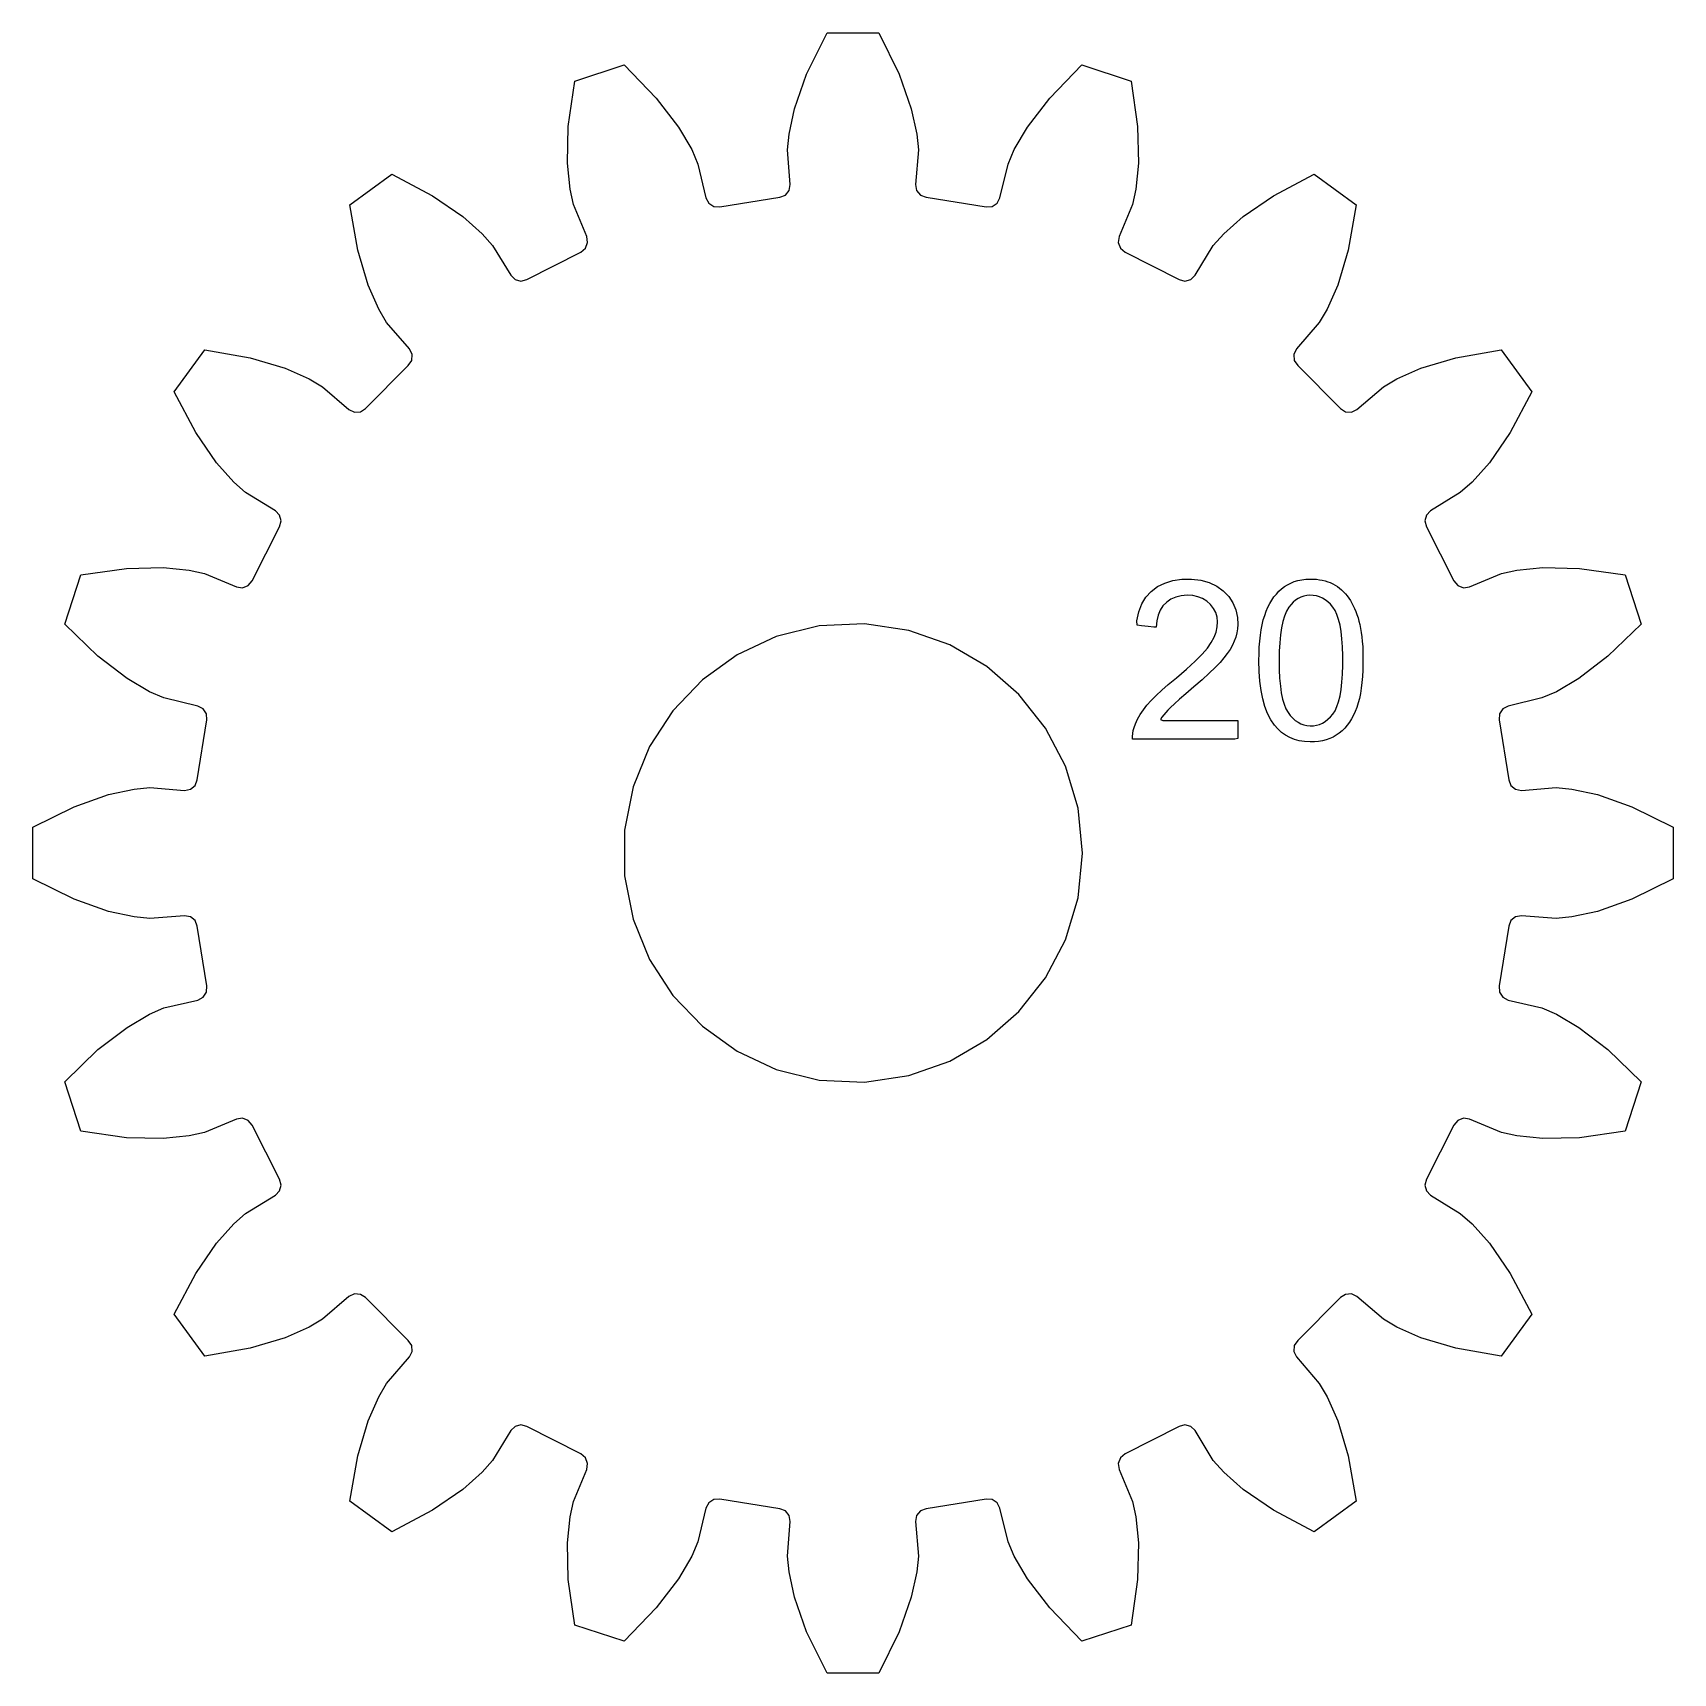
# Model space of a CAD drawing. Header units: metres. Extents: x 3906 to 4789, y 859 to 1465.
# Drawn here: x 4218.33 to 4245.85, y 1192.33 to 1219.85 of the extents above; entities that cross this region are included whole.
import ezdxf

# ---------------------------------------------------------------- set-up
doc = ezdxf.new("R2010")
doc.units = ezdxf.units.M

msp = doc.modelspace()

# ---------------------------------------------------------------- linework, layer by layer
at = {"layer": 'COMPONENT17'}
for p, q in [((4237.316, 1210.623), (4237.452, 1210.664)), ((4237.452, 1210.664), (4237.603, 1210.686)), ((4237.603, 1210.686), (4237.767, 1210.689)), ((4237.767, 1210.689), (4237.923, 1210.671)), ((4237.923, 1210.671), (4238.064, 1210.632)), ((4239.432, 1210.624), (4239.49, 1210.647)), ((4239.49, 1210.647), (4239.551, 1210.665)), ((4239.551, 1210.665), (4239.615, 1210.678)), ((4239.615, 1210.678), (4239.682, 1210.686)), ((4239.682, 1210.686), (4239.752, 1210.69)), ((4239.752, 1210.69), (4239.809, 1210.689)), ((4239.809, 1210.689), (4239.861, 1210.686)), ((4239.861, 1210.686), (4239.91, 1210.68)), ((4239.91, 1210.68), (4239.958, 1210.671)), ((4239.958, 1210.671), (4240.005, 1210.66)), ((4240.005, 1210.66), (4240.05, 1210.646)), ((4240.05, 1210.646), (4240.093, 1210.63)), ((4236.931, 1210.272), (4237.001, 1210.387)), ((4237.001, 1210.387), (4237.09, 1210.484)), ((4237.09, 1210.484), (4237.195, 1210.563)), ((4237.195, 1210.563), (4237.316, 1210.623)), ((4237.501, 1210.388), (4237.42, 1210.352)), ((4237.591, 1210.41), (4237.501, 1210.388)), ((4237.69, 1210.418), (4237.591, 1210.41)), ((4237.786, 1210.413), (4237.69, 1210.418)), ((4237.873, 1210.394), (4237.786, 1210.413)), ((4237.952, 1210.363), (4237.873, 1210.394)), ((4238.023, 1210.319), (4237.952, 1210.363)), ((4238.064, 1210.632), (4238.189, 1210.573)), ((4238.189, 1210.573), (4238.298, 1210.493)), ((4238.298, 1210.493), (4238.39, 1210.396)), ((4238.39, 1210.396), (4238.46, 1210.289)), ((4239.112, 1210.336), (4239.149, 1210.39)), ((4239.149, 1210.39), (4239.189, 1210.439)), ((4239.189, 1210.439), (4239.232, 1210.485)), ((4239.232, 1210.485), (4239.277, 1210.527)), ((4239.277, 1210.527), (4239.326, 1210.564)), ((4239.326, 1210.564), (4239.378, 1210.596)), ((4239.378, 1210.596), (4239.432, 1210.624)), ((4239.554, 1210.366), (4239.512, 1210.338)), ((4239.6, 1210.387), (4239.554, 1210.366)), ((4239.648, 1210.403), (4239.6, 1210.387)), ((4239.699, 1210.414), (4239.648, 1210.403)), ((4239.752, 1210.418), (4239.699, 1210.414)), ((4239.808, 1210.416), (4239.752, 1210.418)), ((4239.862, 1210.408), (4239.808, 1210.416)), ((4239.913, 1210.393), (4239.862, 1210.408)), ((4239.962, 1210.372), (4239.913, 1210.393)), ((4240.009, 1210.344), (4239.962, 1210.372)), ((4240.093, 1210.63), (4240.134, 1210.61)), ((4240.134, 1210.61), (4240.174, 1210.589)), ((4240.174, 1210.589), (4240.212, 1210.564)), ((4240.212, 1210.564), (4240.249, 1210.538)), ((4240.249, 1210.538), (4240.284, 1210.509)), ((4240.284, 1210.509), (4240.317, 1210.478)), ((4240.317, 1210.478), (4240.348, 1210.444)), ((4240.348, 1210.444), (4240.378, 1210.408)), ((4240.378, 1210.408), (4240.405, 1210.37)), ((4240.405, 1210.37), (4240.431, 1210.329)), ((4236.846, 1209.99), (4236.879, 1210.139)), ((4236.879, 1210.139), (4236.931, 1210.272)), ((4237.239, 1210.166), (4237.204, 1210.082)), ((4237.287, 1210.24), (4237.239, 1210.166)), ((4237.349, 1210.303), (4237.287, 1210.24)), ((4237.42, 1210.352), (4237.349, 1210.303)), ((4238.085, 1210.262), (4238.023, 1210.319)), ((4238.135, 1210.198), (4238.085, 1210.262)), ((4238.171, 1210.128), (4238.135, 1210.198)), ((4238.194, 1210.052), (4238.171, 1210.128)), ((4238.46, 1210.289), (4238.509, 1210.172)), ((4238.509, 1210.172), (4238.535, 1210.045)), ((4238.993, 1210.081), (4239.018, 1210.151)), ((4239.018, 1210.151), (4239.047, 1210.216)), ((4239.047, 1210.216), (4239.078, 1210.278)), ((4239.078, 1210.278), (4239.112, 1210.336)), ((4239.361, 1210.151), (4239.328, 1210.07)), ((4239.4, 1210.219), (4239.361, 1210.151)), ((4239.435, 1210.265), (4239.4, 1210.219)), ((4239.472, 1210.305), (4239.435, 1210.265)), ((4239.512, 1210.338), (4239.472, 1210.305)), ((4240.054, 1210.309), (4240.009, 1210.344)), ((4240.096, 1210.268), (4240.054, 1210.309)), ((4240.136, 1210.22), (4240.096, 1210.268)), ((4240.173, 1210.165), (4240.136, 1210.22)), ((4240.206, 1210.096), (4240.173, 1210.165)), ((4240.234, 1210.014), (4240.206, 1210.096)), ((4240.431, 1210.329), (4240.456, 1210.287)), ((4240.456, 1210.287), (4240.479, 1210.242)), ((4240.479, 1210.242), (4240.501, 1210.194)), ((4240.501, 1210.194), (4240.522, 1210.145)), ((4240.522, 1210.145), (4240.541, 1210.094)), ((4240.541, 1210.094), (4240.559, 1210.04)), ((4236.851, 1209.915), (4236.846, 1209.99)), ((4236.928, 1209.907), (4236.851, 1209.915)), ((4237.037, 1209.895), (4236.928, 1209.907)), ((4237.134, 1209.885), (4237.037, 1209.895)), ((4237.175, 1209.881), (4237.134, 1209.885)), ((4237.183, 1209.987), (4237.175, 1209.881)), ((4237.204, 1210.082), (4237.183, 1209.987)), ((4238.179, 1209.802), (4238.198, 1209.886)), ((4238.203, 1209.97), (4238.194, 1210.052)), ((4238.198, 1209.886), (4238.203, 1209.97)), ((4238.536, 1209.857), (4238.525, 1209.788)), ((4238.535, 1210.045), (4238.541, 1209.928)), ((4238.541, 1209.928), (4238.536, 1209.857)), ((4238.921, 1209.747), (4238.935, 1209.839)), ((4238.935, 1209.839), (4238.951, 1209.925)), ((4238.951, 1209.925), (4238.97, 1210.006)), ((4238.97, 1210.006), (4238.993, 1210.081)), ((4239.276, 1209.871), (4239.258, 1209.753)), ((4239.299, 1209.977), (4239.276, 1209.871)), ((4239.328, 1210.07), (4239.299, 1209.977)), ((4240.258, 1209.919), (4240.234, 1210.014)), ((4240.276, 1209.81), (4240.258, 1209.919)), ((4240.29, 1209.687), (4240.276, 1209.81)), ((4240.559, 1210.04), (4240.575, 1209.984)), ((4240.575, 1209.984), (4240.59, 1209.926)), ((4240.59, 1209.926), (4240.603, 1209.863)), ((4240.603, 1209.863), (4240.614, 1209.794)), ((4237.942, 1209.43), (4238.031, 1209.533)), ((4238.031, 1209.533), (4238.095, 1209.625)), ((4238.095, 1209.625), (4238.144, 1209.715)), ((4238.144, 1209.715), (4238.179, 1209.802)), ((4238.452, 1209.581), (4238.413, 1209.511)), ((4238.483, 1209.65), (4238.452, 1209.581)), ((4238.507, 1209.718), (4238.483, 1209.65)), ((4238.525, 1209.788), (4238.507, 1209.718)), ((4238.899, 1209.437), (4238.903, 1209.546)), ((4238.903, 1209.546), (4238.911, 1209.649)), ((4238.911, 1209.649), (4238.921, 1209.747)), ((4239.245, 1209.622), (4239.237, 1209.479)), ((4239.258, 1209.753), (4239.245, 1209.622)), ((4240.3, 1209.551), (4240.29, 1209.687)), ((4240.304, 1209.402), (4240.3, 1209.551)), ((4240.614, 1209.794), (4240.623, 1209.721)), ((4240.623, 1209.721), (4240.631, 1209.643)), ((4240.631, 1209.643), (4240.637, 1209.56)), ((4240.637, 1209.56), (4240.64, 1209.472)), ((4237.682, 1209.181), (4237.826, 1209.313)), ((4237.826, 1209.313), (4237.942, 1209.43)), ((4238.245, 1209.29), (4238.164, 1209.206)), ((4238.309, 1209.366), (4238.245, 1209.29)), ((4238.365, 1209.439), (4238.309, 1209.366)), ((4238.413, 1209.511), (4238.365, 1209.439)), ((4238.897, 1209.323), (4238.899, 1209.437)), ((4238.901, 1209.142), (4238.897, 1209.323)), ((4239.237, 1209.479), (4239.235, 1209.323)), ((4239.235, 1209.323), (4239.237, 1209.167)), ((4240.304, 1209.243), (4240.304, 1209.402)), ((4240.64, 1209.472), (4240.642, 1209.379)), ((4240.642, 1209.274), (4240.64, 1209.163)), ((4240.642, 1209.379), (4240.642, 1209.274)), ((4237.374, 1208.92), (4237.512, 1209.034)), ((4237.512, 1209.034), (4237.682, 1209.181)), ((4237.945, 1209.001), (4237.806, 1208.88)), ((4238.064, 1209.11), (4237.945, 1209.001)), ((4238.164, 1209.206), (4238.064, 1209.11)), ((4238.913, 1208.975), (4238.901, 1209.142)), ((4239.237, 1209.167), (4239.244, 1209.025)), ((4239.244, 1209.025), (4239.256, 1208.896)), ((4240.29, 1208.96), (4240.3, 1209.095)), ((4240.3, 1209.095), (4240.304, 1209.243)), ((4240.634, 1209.057), (4240.625, 1208.957)), ((4240.64, 1209.163), (4240.634, 1209.057)), ((4237.088, 1208.652), (4237.17, 1208.736)), ((4237.17, 1208.736), (4237.266, 1208.825)), ((4237.266, 1208.825), (4237.374, 1208.92)), ((4237.672, 1208.767), (4237.565, 1208.675)), ((4237.806, 1208.88), (4237.672, 1208.767)), ((4238.934, 1208.821), (4238.913, 1208.975)), ((4238.962, 1208.679), (4238.934, 1208.821)), ((4239.256, 1208.896), (4239.272, 1208.78)), ((4239.272, 1208.78), (4239.293, 1208.678)), ((4240.234, 1208.633), (4240.258, 1208.729)), ((4240.258, 1208.729), (4240.276, 1208.838)), ((4240.276, 1208.838), (4240.29, 1208.96)), ((4240.599, 1208.773), (4240.582, 1208.689)), ((4240.614, 1208.862), (4240.599, 1208.773)), ((4240.625, 1208.957), (4240.614, 1208.862)), ((4236.906, 1208.417), (4236.958, 1208.495)), ((4236.958, 1208.495), (4237.018, 1208.573)), ((4237.018, 1208.573), (4237.088, 1208.652)), ((4237.332, 1208.454), (4237.3, 1208.415)), ((4237.367, 1208.493), (4237.332, 1208.454)), ((4237.413, 1208.538), (4237.367, 1208.493)), ((4237.479, 1208.599), (4237.413, 1208.538)), ((4237.565, 1208.675), (4237.479, 1208.599)), ((4238.998, 1208.55), (4238.962, 1208.679)), ((4239.043, 1208.434), (4238.998, 1208.55)), ((4239.096, 1208.331), (4239.043, 1208.434)), ((4239.293, 1208.678), (4239.319, 1208.59)), ((4239.319, 1208.59), (4239.349, 1208.514)), ((4239.349, 1208.514), (4239.385, 1208.452)), ((4239.385, 1208.452), (4239.423, 1208.401)), ((4240.136, 1208.426), (4240.173, 1208.482)), ((4240.173, 1208.482), (4240.206, 1208.551)), ((4240.206, 1208.551), (4240.234, 1208.633)), ((4240.511, 1208.47), (4240.482, 1208.406)), ((4240.538, 1208.538), (4240.511, 1208.47)), ((4240.561, 1208.611), (4240.538, 1208.538)), ((4240.582, 1208.689), (4240.561, 1208.611)), ((4236.789, 1208.151), (4236.803, 1208.2)), ((4236.803, 1208.2), (4236.825, 1208.26)), ((4236.825, 1208.26), (4236.862, 1208.339)), ((4236.862, 1208.339), (4236.906, 1208.417)), ((4237.27, 1208.375), (4237.243, 1208.336)), ((4237.243, 1208.336), (4237.284, 1208.318)), ((4237.3, 1208.415), (4237.27, 1208.375)), ((4237.284, 1208.318), (4237.584, 1208.318)), ((4237.584, 1208.318), (4238.006, 1208.318)), ((4238.006, 1208.318), (4238.382, 1208.318)), ((4238.382, 1208.318), (4238.545, 1208.318)), ((4238.545, 1208.318), (4238.545, 1208.279)), ((4238.545, 1208.279), (4238.545, 1208.189)), ((4238.545, 1208.189), (4238.545, 1208.087)), ((4239.156, 1208.241), (4239.096, 1208.331)), ((4239.214, 1208.175), (4239.156, 1208.241)), ((4239.276, 1208.118), (4239.214, 1208.175)), ((4239.423, 1208.401), (4239.464, 1208.356)), ((4239.464, 1208.356), (4239.507, 1208.318)), ((4239.507, 1208.318), (4239.553, 1208.287)), ((4239.553, 1208.287), (4239.6, 1208.262)), ((4239.6, 1208.262), (4239.65, 1208.244)), ((4239.65, 1208.244), (4239.702, 1208.232)), ((4239.702, 1208.232), (4239.756, 1208.227)), ((4239.756, 1208.227), (4239.811, 1208.229)), ((4239.811, 1208.229), (4239.864, 1208.237)), ((4239.864, 1208.237), (4239.915, 1208.252)), ((4239.915, 1208.252), (4239.964, 1208.274)), ((4239.964, 1208.274), (4240.01, 1208.302)), ((4240.01, 1208.302), (4240.054, 1208.337)), ((4240.054, 1208.337), (4240.096, 1208.378)), ((4240.096, 1208.378), (4240.136, 1208.426)), ((4240.336, 1208.189), (4240.291, 1208.145)), ((4240.377, 1208.237), (4240.336, 1208.189)), ((4240.415, 1208.29), (4240.377, 1208.237)), ((4240.45, 1208.346), (4240.415, 1208.29)), ((4240.482, 1208.406), (4240.45, 1208.346)), ((4236.776, 1208.049), (4236.78, 1208.1)), ((4236.778, 1208.002), (4236.776, 1208.049)), ((4237.032, 1208.002), (4236.778, 1208.002)), ((4236.78, 1208.1), (4236.789, 1208.151)), ((4237.554, 1208.002), (4237.032, 1208.002)), ((4238.117, 1208.002), (4237.554, 1208.002)), ((4238.495, 1208.002), (4238.117, 1208.002)), ((4238.545, 1208.015), (4238.495, 1208.002)), ((4238.545, 1208.087), (4238.545, 1208.015)), ((4239.343, 1208.07), (4239.276, 1208.118)), ((4239.415, 1208.03), (4239.343, 1208.07)), ((4239.492, 1207.999), (4239.415, 1208.03)), ((4239.574, 1207.977), (4239.492, 1207.999)), ((4239.662, 1207.963), (4239.574, 1207.977)), ((4239.754, 1207.957), (4239.662, 1207.963)), ((4239.829, 1207.958), (4239.754, 1207.957)), ((4239.898, 1207.965), (4239.829, 1207.958)), ((4239.964, 1207.976), (4239.898, 1207.965)), ((4240.026, 1207.992), (4239.964, 1207.976)), ((4240.085, 1208.013), (4240.026, 1207.992)), ((4240.141, 1208.039), (4240.085, 1208.013)), ((4240.195, 1208.07), (4240.141, 1208.039)), ((4240.245, 1208.105), (4240.195, 1208.07)), ((4240.291, 1208.145), (4240.245, 1208.105))]:
    msp.add_line(p, q, dxfattribs=at)
at = {"layer": 'GROUP0'}
for p, q in [((4231.309, 1219.161), (4231.651, 1219.855)), ((4231.651, 1219.855), (4232.521, 1219.855)), ((4232.521, 1219.855), (4232.862, 1219.161)), ((4227.421, 1219.046), (4228.248, 1219.315)), ((4228.248, 1219.315), (4228.787, 1218.761)), ((4235.386, 1218.761), (4235.925, 1219.315)), ((4235.925, 1219.315), (4236.751, 1219.046)), ((4227.31, 1218.281), (4227.421, 1219.046)), ((4231.107, 1218.582), (4231.309, 1219.161)), ((4232.862, 1219.161), (4233.065, 1218.582)), ((4236.751, 1219.046), (4236.862, 1218.281)), ((4228.787, 1218.761), (4229.158, 1218.274)), ((4235.014, 1218.274), (4235.386, 1218.761)), ((4231.013, 1218.153), (4231.107, 1218.582)), ((4233.065, 1218.582), (4233.16, 1218.153)), ((4227.296, 1217.668), (4227.31, 1218.281)), ((4229.158, 1218.274), (4229.38, 1217.895)), ((4230.989, 1217.892), (4231.013, 1218.153)), ((4233.16, 1218.153), (4233.184, 1217.892)), ((4234.793, 1217.895), (4235.014, 1218.274)), ((4236.862, 1218.281), (4236.876, 1217.668)), ((4229.38, 1217.895), (4229.485, 1217.653)), ((4231.035, 1217.309), (4230.989, 1217.892)), ((4233.184, 1217.892), (4233.137, 1217.309)), ((4234.688, 1217.653), (4234.793, 1217.895)), ((4227.339, 1217.232), (4227.296, 1217.668)), ((4229.485, 1217.653), (4229.62, 1217.085)), ((4234.552, 1217.085), (4234.688, 1217.653)), ((4236.876, 1217.668), (4236.834, 1217.232)), ((4223.647, 1216.97), (4224.35, 1217.483)), ((4224.35, 1217.483), (4225.033, 1217.121)), ((4231.018, 1217.208), (4231.035, 1217.309)), ((4233.137, 1217.309), (4233.154, 1217.208)), ((4239.139, 1217.121), (4239.822, 1217.483)), ((4239.822, 1217.483), (4240.526, 1216.97)), ((4223.778, 1216.21), (4223.647, 1216.97)), ((4225.033, 1217.121), (4225.539, 1216.772)), ((4227.396, 1216.975), (4227.339, 1217.232)), ((4227.621, 1216.436), (4227.396, 1216.975)), ((4229.62, 1217.085), (4229.668, 1216.994)), ((4229.668, 1216.994), (4229.753, 1216.94)), ((4229.855, 1216.936), (4230.858, 1217.095)), ((4230.858, 1217.095), (4230.953, 1217.13)), ((4230.953, 1217.13), (4231.018, 1217.208)), ((4233.154, 1217.208), (4233.219, 1217.13)), ((4233.219, 1217.13), (4233.315, 1217.095)), ((4233.315, 1217.095), (4234.318, 1216.936)), ((4234.42, 1216.94), (4234.505, 1216.994)), ((4234.505, 1216.994), (4234.552, 1217.085)), ((4236.776, 1216.975), (4236.552, 1216.436)), ((4236.834, 1217.232), (4236.776, 1216.975)), ((4238.634, 1216.772), (4239.139, 1217.121)), ((4240.526, 1216.97), (4240.395, 1216.21)), ((4225.539, 1216.772), (4225.866, 1216.481)), ((4229.753, 1216.94), (4229.855, 1216.936)), ((4234.318, 1216.936), (4234.42, 1216.94)), ((4238.306, 1216.481), (4238.634, 1216.772)), ((4225.866, 1216.481), (4226.04, 1216.284)), ((4227.635, 1216.335), (4227.621, 1216.436)), ((4236.552, 1216.436), (4236.536, 1216.335)), ((4238.131, 1216.284), (4238.306, 1216.481)), ((4223.954, 1215.621), (4223.778, 1216.21)), ((4226.04, 1216.284), (4226.344, 1215.786)), ((4226.614, 1215.716), (4227.518, 1216.177)), ((4227.518, 1216.177), (4227.599, 1216.24)), ((4227.599, 1216.24), (4227.635, 1216.335)), ((4236.536, 1216.335), (4236.574, 1216.24)), ((4236.574, 1216.24), (4236.654, 1216.177)), ((4236.654, 1216.177), (4237.558, 1215.716)), ((4237.828, 1215.786), (4238.131, 1216.284)), ((4240.395, 1216.21), (4240.218, 1215.621)), ((4224.13, 1215.219), (4223.954, 1215.621)), ((4226.344, 1215.786), (4226.417, 1215.714)), ((4226.417, 1215.714), (4226.516, 1215.689)), ((4226.516, 1215.689), (4226.614, 1215.716)), ((4237.558, 1215.716), (4237.656, 1215.689)), ((4237.656, 1215.689), (4237.755, 1215.714)), ((4237.755, 1215.714), (4237.828, 1215.786)), ((4240.218, 1215.621), (4240.042, 1215.219)), ((4224.263, 1214.992), (4224.13, 1215.219)), ((4240.042, 1215.219), (4239.909, 1214.992)), ((4224.644, 1214.55), (4224.263, 1214.992)), ((4239.909, 1214.992), (4239.528, 1214.55)), ((4220.699, 1213.83), (4221.21, 1214.535)), ((4221.21, 1214.535), (4221.971, 1214.402)), ((4224.69, 1214.459), (4224.644, 1214.55)), ((4239.528, 1214.55), (4239.483, 1214.459)), ((4242.201, 1214.402), (4242.962, 1214.535)), ((4242.962, 1214.535), (4243.474, 1213.83)), ((4221.971, 1214.402), (4222.559, 1214.226)), ((4222.559, 1214.226), (4222.961, 1214.051)), ((4223.908, 1213.554), (4224.626, 1214.272)), ((4224.626, 1214.272), (4224.683, 1214.357)), ((4224.683, 1214.357), (4224.69, 1214.459)), ((4239.483, 1214.459), (4239.49, 1214.357)), ((4239.49, 1214.357), (4239.547, 1214.272)), ((4239.547, 1214.272), (4240.263, 1213.554)), ((4241.212, 1214.051), (4241.613, 1214.226)), ((4241.613, 1214.226), (4242.201, 1214.402)), ((4222.961, 1214.051), (4223.188, 1213.917)), ((4240.985, 1213.917), (4241.212, 1214.051)), ((4221.059, 1213.147), (4220.699, 1213.83)), ((4223.188, 1213.917), (4223.631, 1213.536)), ((4240.541, 1213.536), (4240.985, 1213.917)), ((4243.474, 1213.83), (4243.113, 1213.147)), ((4223.631, 1213.536), (4223.722, 1213.492)), ((4223.722, 1213.492), (4223.824, 1213.498)), ((4223.824, 1213.498), (4223.908, 1213.554)), ((4240.263, 1213.554), (4240.348, 1213.498)), ((4240.348, 1213.498), (4240.45, 1213.492)), ((4240.45, 1213.492), (4240.541, 1213.536)), ((4221.408, 1212.642), (4221.059, 1213.147)), ((4243.113, 1213.147), (4242.764, 1212.642)), ((4221.699, 1212.314), (4221.408, 1212.642)), ((4242.764, 1212.642), (4242.473, 1212.314)), ((4221.897, 1212.14), (4221.699, 1212.314)), ((4242.473, 1212.314), (4242.275, 1212.14)), ((4222.396, 1211.836), (4221.897, 1212.14)), ((4242.275, 1212.14), (4241.777, 1211.836)), ((4222.467, 1211.763), (4222.396, 1211.836)), ((4222.492, 1211.665), (4222.467, 1211.763)), ((4241.706, 1211.763), (4241.681, 1211.665)), ((4241.777, 1211.836), (4241.706, 1211.763)), ((4222.004, 1210.662), (4222.464, 1211.567)), ((4222.464, 1211.567), (4222.492, 1211.665)), ((4241.681, 1211.665), (4241.708, 1211.567)), ((4241.708, 1211.567), (4242.169, 1210.662)), ((4218.866, 1209.933), (4219.134, 1210.76)), ((4219.134, 1210.76), (4219.899, 1210.87)), ((4219.899, 1210.87), (4220.513, 1210.884)), ((4220.513, 1210.884), (4220.949, 1210.841)), ((4220.949, 1210.841), (4221.207, 1210.785)), ((4221.207, 1210.785), (4221.746, 1210.56)), ((4221.94, 1210.583), (4222.004, 1210.662)), ((4242.169, 1210.662), (4242.232, 1210.583)), ((4242.427, 1210.56), (4242.966, 1210.785)), ((4242.966, 1210.785), (4243.224, 1210.841)), ((4243.224, 1210.841), (4243.66, 1210.884)), ((4243.66, 1210.884), (4244.273, 1210.87)), ((4244.273, 1210.87), (4245.038, 1210.76)), ((4245.038, 1210.76), (4245.307, 1209.933)), ((4221.746, 1210.56), (4221.846, 1210.545)), ((4221.846, 1210.545), (4221.94, 1210.583)), ((4242.232, 1210.583), (4242.326, 1210.545)), ((4242.326, 1210.545), (4242.427, 1210.56)), ((4219.419, 1209.395), (4218.866, 1209.933)), ((4231.518, 1209.903), (4230.8, 1209.724)), ((4232.279, 1209.94), (4231.518, 1209.903)), ((4233.021, 1209.83), (4232.279, 1209.94)), ((4233.71, 1209.587), (4233.021, 1209.83)), ((4245.307, 1209.933), (4244.752, 1209.395)), ((4230.8, 1209.724), (4230.143, 1209.419)), ((4234.331, 1209.223), (4233.71, 1209.587)), ((4219.908, 1209.022), (4219.419, 1209.395)), ((4230.143, 1209.419), (4229.561, 1209)), ((4244.752, 1209.395), (4244.265, 1209.022)), ((4220.286, 1208.801), (4219.908, 1209.022)), ((4229.561, 1209), (4229.066, 1208.482)), ((4234.871, 1208.753), (4234.331, 1209.223)), ((4244.265, 1209.022), (4243.887, 1208.801)), ((4220.527, 1208.695), (4220.286, 1208.801)), ((4235.316, 1208.191), (4234.871, 1208.753)), ((4243.887, 1208.801), (4243.645, 1208.695)), ((4221.096, 1208.56), (4220.527, 1208.695)), ((4221.186, 1208.513), (4221.096, 1208.56)), ((4221.24, 1208.428), (4221.186, 1208.513)), ((4229.066, 1208.482), (4228.675, 1207.88)), ((4242.987, 1208.513), (4242.932, 1208.428)), ((4243.076, 1208.56), (4242.987, 1208.513)), ((4243.645, 1208.695), (4243.076, 1208.56)), ((4221.085, 1207.323), (4221.244, 1208.326)), ((4221.244, 1208.326), (4221.24, 1208.428)), ((4235.651, 1207.551), (4235.316, 1208.191)), ((4242.932, 1208.428), (4242.929, 1208.326)), ((4242.929, 1208.326), (4243.087, 1207.323)), ((4228.675, 1207.88), (4228.4, 1207.206)), ((4235.863, 1206.847), (4235.651, 1207.551)), ((4219.02, 1206.871), (4219.599, 1207.074)), ((4219.599, 1207.074), (4220.027, 1207.168)), ((4220.027, 1207.168), (4220.289, 1207.193)), ((4220.289, 1207.193), (4220.871, 1207.145)), ((4220.871, 1207.145), (4220.972, 1207.163)), ((4220.972, 1207.163), (4221.05, 1207.228)), ((4221.05, 1207.228), (4221.085, 1207.323)), ((4228.4, 1207.206), (4228.255, 1206.476)), ((4243.087, 1207.323), (4243.123, 1207.228)), ((4243.123, 1207.228), (4243.201, 1207.163)), ((4243.201, 1207.163), (4243.301, 1207.145)), ((4243.301, 1207.145), (4243.884, 1207.193)), ((4243.884, 1207.193), (4244.145, 1207.168)), ((4244.145, 1207.168), (4244.574, 1207.074)), ((4244.574, 1207.074), (4245.153, 1206.871)), ((4218.327, 1206.529), (4219.02, 1206.871)), ((4235.936, 1206.094), (4235.863, 1206.847)), ((4245.153, 1206.871), (4245.846, 1206.529)), ((4218.327, 1205.66), (4218.327, 1206.529)), ((4245.846, 1206.529), (4245.846, 1205.66)), ((4228.255, 1206.476), (4228.255, 1205.712)), ((4235.863, 1205.341), (4235.936, 1206.094)), ((4228.255, 1205.712), (4228.4, 1204.982)), ((4219.02, 1205.318), (4218.327, 1205.66)), ((4245.846, 1205.66), (4245.153, 1205.318)), ((4219.599, 1205.115), (4219.02, 1205.318)), ((4235.651, 1204.638), (4235.863, 1205.341)), ((4245.153, 1205.318), (4244.574, 1205.115)), ((4220.027, 1205.022), (4219.599, 1205.115)), ((4220.289, 1204.996), (4220.027, 1205.022)), ((4220.871, 1205.043), (4220.289, 1204.996)), ((4220.972, 1205.026), (4220.871, 1205.043)), ((4221.05, 1204.961), (4220.972, 1205.026)), ((4221.085, 1204.865), (4221.05, 1204.961)), ((4221.244, 1203.864), (4221.085, 1204.865)), ((4228.4, 1204.982), (4228.675, 1204.309)), ((4243.087, 1204.865), (4242.929, 1203.864)), ((4243.123, 1204.961), (4243.087, 1204.865)), ((4243.201, 1205.026), (4243.123, 1204.961)), ((4243.301, 1205.043), (4243.201, 1205.026)), ((4243.884, 1204.996), (4243.301, 1205.043)), ((4244.145, 1205.022), (4243.884, 1204.996)), ((4244.574, 1205.115), (4244.145, 1205.022)), ((4235.316, 1203.998), (4235.651, 1204.638)), ((4228.675, 1204.309), (4229.066, 1203.706)), ((4221.186, 1203.676), (4221.24, 1203.762)), ((4221.24, 1203.762), (4221.244, 1203.864)), ((4234.871, 1203.436), (4235.316, 1203.998)), ((4242.929, 1203.864), (4242.932, 1203.762)), ((4242.932, 1203.762), (4242.987, 1203.676)), ((4220.286, 1203.389), (4220.527, 1203.494)), ((4220.527, 1203.494), (4221.096, 1203.628)), ((4221.096, 1203.628), (4221.186, 1203.676)), ((4229.066, 1203.706), (4229.561, 1203.189)), ((4242.987, 1203.676), (4243.076, 1203.628)), ((4243.076, 1203.628), (4243.645, 1203.494)), ((4243.645, 1203.494), (4243.887, 1203.389)), ((4219.908, 1203.166), (4220.286, 1203.389)), ((4234.331, 1202.966), (4234.871, 1203.436)), ((4243.887, 1203.389), (4244.265, 1203.166)), ((4219.419, 1202.795), (4219.908, 1203.166)), ((4229.561, 1203.189), (4230.143, 1202.77)), ((4233.71, 1202.602), (4234.331, 1202.966)), ((4244.265, 1203.166), (4244.752, 1202.795)), ((4218.866, 1202.256), (4219.419, 1202.795)), ((4230.143, 1202.77), (4230.8, 1202.464)), ((4244.752, 1202.795), (4245.307, 1202.256)), ((4230.8, 1202.464), (4231.518, 1202.286)), ((4233.021, 1202.359), (4233.71, 1202.602)), ((4219.134, 1201.429), (4218.866, 1202.256)), ((4231.518, 1202.286), (4232.279, 1202.249)), ((4232.279, 1202.249), (4233.021, 1202.359)), ((4245.307, 1202.256), (4245.038, 1201.429)), ((4221.746, 1201.63), (4221.207, 1201.404)), ((4221.846, 1201.644), (4221.746, 1201.63)), ((4221.94, 1201.606), (4221.846, 1201.644)), ((4222.004, 1201.527), (4221.94, 1201.606)), ((4242.232, 1201.606), (4242.169, 1201.527)), ((4242.326, 1201.644), (4242.232, 1201.606)), ((4242.427, 1201.63), (4242.326, 1201.644)), ((4242.966, 1201.404), (4242.427, 1201.63)), ((4219.899, 1201.318), (4219.134, 1201.429)), ((4220.513, 1201.304), (4219.899, 1201.318)), ((4220.949, 1201.348), (4220.513, 1201.304)), ((4221.207, 1201.404), (4220.949, 1201.348)), ((4222.464, 1200.622), (4222.004, 1201.527)), ((4242.169, 1201.527), (4241.708, 1200.622)), ((4243.224, 1201.348), (4242.966, 1201.404)), ((4243.66, 1201.304), (4243.224, 1201.348)), ((4244.273, 1201.318), (4243.66, 1201.304)), ((4245.038, 1201.429), (4244.273, 1201.318)), ((4222.492, 1200.524), (4222.464, 1200.622)), ((4222.467, 1200.425), (4222.492, 1200.524)), ((4241.708, 1200.622), (4241.681, 1200.524)), ((4241.681, 1200.524), (4241.706, 1200.425)), ((4221.897, 1200.049), (4222.396, 1200.353)), ((4222.396, 1200.353), (4222.467, 1200.425)), ((4241.706, 1200.425), (4241.777, 1200.353)), ((4241.777, 1200.353), (4242.275, 1200.049)), ((4221.699, 1199.874), (4221.897, 1200.049)), ((4242.275, 1200.049), (4242.473, 1199.874)), ((4221.408, 1199.546), (4221.699, 1199.874)), ((4242.473, 1199.874), (4242.764, 1199.546)), ((4221.059, 1199.042), (4221.408, 1199.546)), ((4242.764, 1199.546), (4243.113, 1199.042)), ((4220.699, 1198.358), (4221.059, 1199.042)), ((4243.113, 1199.042), (4243.474, 1198.358)), ((4223.631, 1198.652), (4223.188, 1198.272)), ((4223.722, 1198.698), (4223.631, 1198.652)), ((4223.824, 1198.69), (4223.722, 1198.698)), ((4223.908, 1198.635), (4223.824, 1198.69)), ((4224.626, 1197.917), (4223.908, 1198.635)), ((4240.263, 1198.635), (4239.547, 1197.917)), ((4240.348, 1198.69), (4240.263, 1198.635)), ((4240.45, 1198.698), (4240.348, 1198.69)), ((4240.541, 1198.652), (4240.45, 1198.698)), ((4240.985, 1198.272), (4240.541, 1198.652)), ((4221.21, 1197.655), (4220.699, 1198.358)), ((4223.188, 1198.272), (4222.961, 1198.138)), ((4241.212, 1198.138), (4240.985, 1198.272)), ((4243.474, 1198.358), (4242.962, 1197.655)), ((4222.961, 1198.138), (4222.559, 1197.962)), ((4241.613, 1197.962), (4241.212, 1198.138)), ((4221.971, 1197.786), (4221.21, 1197.655)), ((4222.559, 1197.962), (4221.971, 1197.786)), ((4224.683, 1197.832), (4224.626, 1197.917)), ((4224.644, 1197.639), (4224.69, 1197.73)), ((4224.69, 1197.73), (4224.683, 1197.832)), ((4239.49, 1197.832), (4239.483, 1197.73)), ((4239.483, 1197.73), (4239.528, 1197.639)), ((4239.547, 1197.917), (4239.49, 1197.832)), ((4242.201, 1197.786), (4241.613, 1197.962)), ((4242.962, 1197.655), (4242.201, 1197.786)), ((4224.263, 1197.196), (4224.644, 1197.639)), ((4239.528, 1197.639), (4239.909, 1197.196)), ((4224.13, 1196.969), (4224.263, 1197.196)), ((4239.909, 1197.196), (4240.042, 1196.969)), ((4223.954, 1196.568), (4224.13, 1196.969)), ((4240.042, 1196.969), (4240.218, 1196.568)), ((4223.778, 1195.98), (4223.954, 1196.568)), ((4226.344, 1196.404), (4226.04, 1195.905)), ((4226.417, 1196.475), (4226.344, 1196.404)), ((4226.516, 1196.5), (4226.417, 1196.475)), ((4226.614, 1196.473), (4226.516, 1196.5)), ((4227.518, 1196.012), (4226.614, 1196.473)), ((4237.558, 1196.473), (4236.654, 1196.012)), ((4237.656, 1196.5), (4237.558, 1196.473)), ((4237.755, 1196.475), (4237.656, 1196.5)), ((4237.828, 1196.404), (4237.755, 1196.475)), ((4238.131, 1195.905), (4237.828, 1196.404)), ((4240.218, 1196.568), (4240.395, 1195.98)), ((4223.647, 1195.218), (4223.778, 1195.98)), ((4226.04, 1195.905), (4225.866, 1195.708)), ((4227.599, 1195.948), (4227.518, 1196.012)), ((4227.635, 1195.854), (4227.599, 1195.948)), ((4227.621, 1195.753), (4227.635, 1195.854)), ((4236.574, 1195.948), (4236.536, 1195.854)), ((4236.536, 1195.854), (4236.552, 1195.753)), ((4236.654, 1196.012), (4236.574, 1195.948)), ((4238.306, 1195.708), (4238.131, 1195.905)), ((4240.395, 1195.98), (4240.526, 1195.218)), ((4225.866, 1195.708), (4225.539, 1195.417)), ((4227.396, 1195.215), (4227.621, 1195.753)), ((4236.552, 1195.753), (4236.776, 1195.215)), ((4238.634, 1195.417), (4238.306, 1195.708)), ((4225.539, 1195.417), (4225.033, 1195.067)), ((4229.753, 1195.248), (4229.668, 1195.194)), ((4229.855, 1195.253), (4229.753, 1195.248)), ((4230.858, 1195.093), (4229.855, 1195.253)), ((4234.318, 1195.253), (4233.315, 1195.093)), ((4234.42, 1195.248), (4234.318, 1195.253)), ((4234.505, 1195.194), (4234.42, 1195.248)), ((4239.139, 1195.067), (4238.634, 1195.417)), ((4224.35, 1194.707), (4223.647, 1195.218)), ((4225.033, 1195.067), (4224.35, 1194.707)), ((4227.296, 1194.522), (4227.339, 1194.958)), ((4227.339, 1194.958), (4227.396, 1195.215)), ((4229.62, 1195.104), (4229.485, 1194.536)), ((4229.668, 1195.194), (4229.62, 1195.104)), ((4230.953, 1195.059), (4230.858, 1195.093)), ((4231.018, 1194.98), (4230.953, 1195.059)), ((4231.035, 1194.879), (4231.018, 1194.98)), ((4233.154, 1194.98), (4233.137, 1194.879)), ((4233.219, 1195.059), (4233.154, 1194.98)), ((4233.315, 1195.093), (4233.219, 1195.059)), ((4234.552, 1195.104), (4234.505, 1195.194)), ((4234.688, 1194.536), (4234.552, 1195.104)), ((4236.776, 1195.215), (4236.834, 1194.958)), ((4236.834, 1194.958), (4236.876, 1194.522)), ((4239.822, 1194.707), (4239.139, 1195.067)), ((4240.526, 1195.218), (4239.822, 1194.707)), ((4230.989, 1194.298), (4231.035, 1194.879)), ((4233.137, 1194.879), (4233.184, 1194.298)), ((4227.31, 1193.907), (4227.296, 1194.522)), ((4229.485, 1194.536), (4229.38, 1194.295)), ((4234.793, 1194.295), (4234.688, 1194.536)), ((4236.876, 1194.522), (4236.862, 1193.907)), ((4229.38, 1194.295), (4229.158, 1193.916)), ((4231.013, 1194.035), (4230.989, 1194.298)), ((4233.184, 1194.298), (4233.16, 1194.035)), ((4235.014, 1193.916), (4234.793, 1194.295)), ((4227.421, 1193.142), (4227.31, 1193.907)), ((4229.158, 1193.916), (4228.787, 1193.428)), ((4231.107, 1193.608), (4231.013, 1194.035)), ((4233.16, 1194.035), (4233.065, 1193.608)), ((4235.386, 1193.428), (4235.014, 1193.916)), ((4236.862, 1193.907), (4236.751, 1193.142)), ((4231.309, 1193.027), (4231.107, 1193.608)), ((4233.065, 1193.608), (4232.862, 1193.027)), ((4228.787, 1193.428), (4228.248, 1192.874)), ((4235.925, 1192.874), (4235.386, 1193.428)), ((4228.248, 1192.874), (4227.421, 1193.142)), ((4231.651, 1192.334), (4231.309, 1193.027)), ((4232.862, 1193.027), (4232.521, 1192.334)), ((4236.751, 1193.142), (4235.925, 1192.874)), ((4232.521, 1192.334), (4231.651, 1192.334))]:
    msp.add_line(p, q, dxfattribs=at)

doc.saveas('drawing.dxf')
